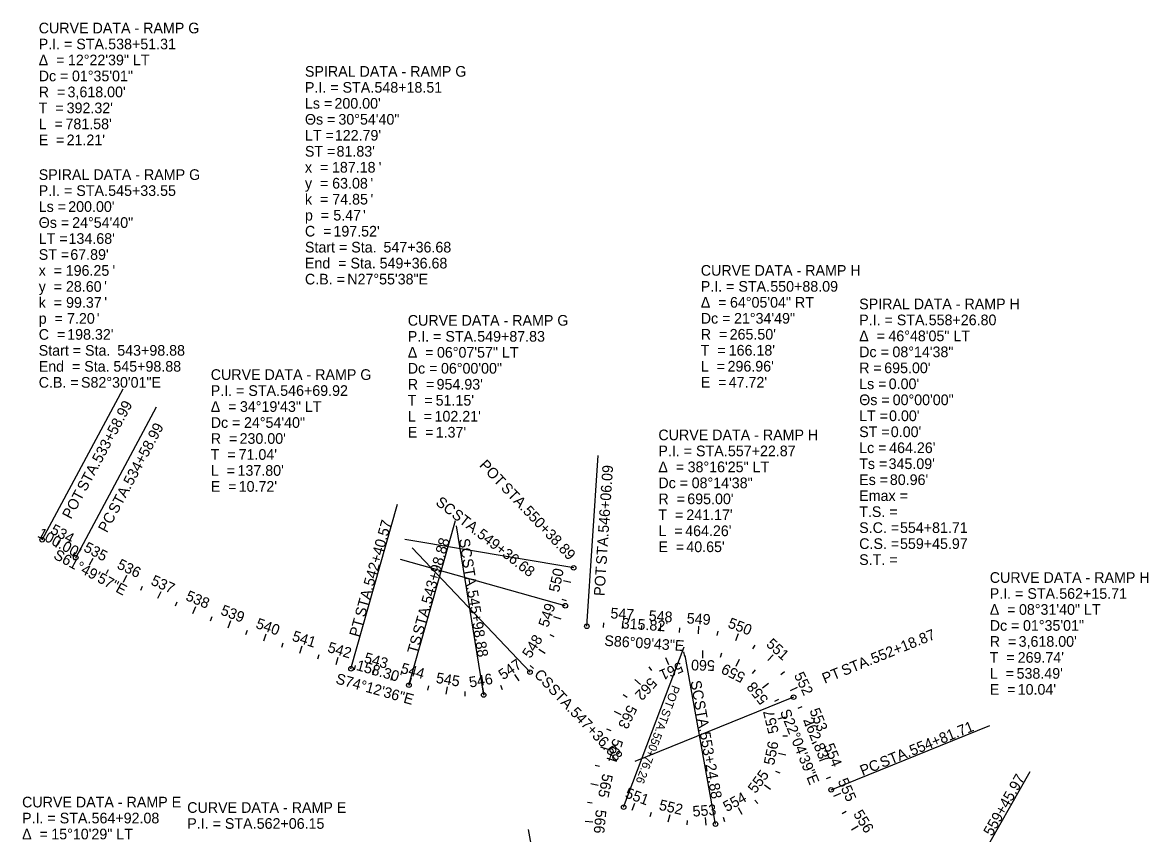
# Model space of a CAD drawing. Extents: x 213054 to 253479, y 525432 to 554138.
# Drawn here: x 238986 to 241946, y 531215 to 533347 of the extents above; entities that cross this region are included whole.
import ezdxf

# ---------------------------------------------------------------- set-up
doc = ezdxf.new("R2010")
doc.units = 0
for name, color, linetype in [('_CIVIL_CONSTRUCTION', 7, 'Continuous'), ('DV_X_Section_VMS_Line', 7, 'Continuous'), ('RW_X_CL_100_Bearings', 7, 'Continuous'), ('RW_X_CL_100_Cardinal_Points', 7, 'Continuous'), ('SC_Scratch1', 7, 'Continuous')]:
    doc.layers.add(name, color=color, linetype=linetype)

msp = doc.modelspace()

# ---------------------------------------------------------------- linework, layer by layer
at = {"layer": 'RW_X_CL_100_Cardinal_Points'}
for p, q in [((239074.3, 531967.9), (239083.7, 531985.5)), ((239118.4, 531944.3), (239124, 531954.8)), ((239162.6, 531920.9), (239171.8, 531938.6)), ((239207.1, 531898.1), (239212.5, 531908.8)), ((239251.9, 531875.9), (239260.6, 531893.9)), ((239297, 531854.3), (239302.1, 531865.2)), ((240427.9, 531875.2), (240408.3, 531879.3)), ((239342.4, 531833.4), (239350.6, 531851.6)), ((240416.4, 531826.6), (240404.8, 531829.7)), ((239388.1, 531813.1), (239392.9, 531824.1)), ((239434.1, 531793.4), (239441.8, 531811.9)), ((239480.3, 531774.4), (239484.8, 531785.5)), ((239526.8, 531756), (239534, 531774.7)), ((240402.2, 531778.7), (240383.2, 531785)), ((240513.6, 531756.9), (240514.4, 531768.8)), ((240563.4, 531753.5), (240564.8, 531773.5)), ((240663.2, 531746.8), (240664.6, 531766.8)), ((239573.5, 531738.3), (239577.7, 531749.5)), ((239620.5, 531721.2), (239627.2, 531740)), ((240384.1, 531732.1), (240373.1, 531737)), ((240613.3, 531750.2), (240614.1, 531762.1)), ((240713.1, 531743.5), (240713.9, 531755.4)), ((240763, 531740.1), (240764.3, 531760.1)), ((240812.7, 531735.3), (240814.8, 531747.1)), ((240860.9, 531722.1), (240868, 531740.8)), ((239667.7, 531704.7), (239671.6, 531716.1)), ((239715.2, 531688.9), (239721.4, 531708)), ((240905.7, 531700.2), (240912, 531710.4)), ((239762.8, 531673.8), (239766.4, 531685.3)), ((239810.7, 531659.3), (239816.4, 531678.5)), ((240360.3, 531688.1), (240343.5, 531698.9)), ((240676.4, 531677.6), (240684.3, 531659.3)), ((240724.1, 531692.3), (240726.3, 531680.5)), ((240773.8, 531696.2), (240773.3, 531676.2)), ((240823.3, 531689.4), (240820.3, 531677.8)), ((240945.7, 531670.2), (240959.1, 531685)), ((239858.7, 531645.5), (239862, 531657.1)), ((239906.9, 531631.9), (239912.3, 531651.1)), ((240329.8, 531648.7), (240321, 531656.9)), ((240632.9, 531653.1), (240640, 531643.3)), ((240870.1, 531672), (240861.1, 531654.2)), ((239955, 531618.3), (239958.2, 531629.8)), ((240003.1, 531604.7), (240008.5, 531623.9)), ((240291.8, 531616.2), (240280.5, 531632.7)), ((240595.7, 531619.8), (240610.5, 531606.3)), ((240912, 531645), (240904.5, 531635.7)), ((240979.3, 531633.3), (240988.9, 531640.5)), ((240051.3, 531591.5), (240054.3, 531603.2)), ((240100.2, 531581.1), (240103.5, 531600.8)), ((240199.7, 531579.3), (240196.5, 531599)), ((240247.8, 531592.7), (240243.3, 531603.9)), ((240947.1, 531609.6), (240931.5, 531597.1)), ((241005.4, 531590.8), (241023.4, 531599.6)), ((240149.9, 531576.1), (240150.2, 531588.1)), ((240565.4, 531580.1), (240575.5, 531573.6)), ((240973.8, 531567.4), (240963, 531562.1)), ((240541.2, 531536.4), (240559.2, 531527.8)), ((241024.8, 531544.7), (241035.9, 531549.2)), ((240990.7, 531520.5), (240971.3, 531515.8)), ((241043.6, 531498.4), (241062.2, 531505.9)), ((240521.7, 531490.4), (240533, 531486.1)), ((240997.2, 531471), (240985.2, 531470.7)), ((240505.4, 531443.1), (240524.5, 531437.1)), ((241062.4, 531452), (241073.5, 531456.5)), ((240992.8, 531421.3), (240973.1, 531425.2)), ((241081.2, 531405.7), (241099.7, 531413.2)), ((240491.6, 531395.1), (240503.2, 531392.1)), ((240977.7, 531373.7), (240966.7, 531378.5)), ((241100, 531359.4), (241111.1, 531363.9)), ((240480.3, 531346.4), (240499.9, 531342.4)), ((240952.8, 531330.5), (240936.7, 531342.3)), ((240471.5, 531297.2), (240483.4, 531295.4)), ((240588.7, 531276.1), (240595.7, 531294.8)), ((240919.1, 531293.6), (240911.2, 531302.6)), ((241119, 531313.1), (241137.3, 531321.1)), ((240635.8, 531259.5), (240639.5, 531270.9)), ((240683.9, 531245.9), (240688.5, 531265.4)), ((240878.3, 531264.9), (240868.6, 531282.4)), ((241140.6, 531268), (241151.3, 531273.6)), ((240465.4, 531247.5), (240485.3, 531245.6)), ((240733.2, 531237.6), (240734.4, 531249.5)), ((240783.1, 531236.8), (240781.6, 531256.8)), ((240832.2, 531245.7), (240828.8, 531257.2)), ((241165.5, 531224.7), (241182.5, 531235.2))]:
    msp.add_line(p, q, dxfattribs=at)
at = {"layer": 'SC_Scratch1'}
for p, q in [((239038.1, 531987.2), (239250.6, 532383.9)), ((239126.3, 531940), (239338.7, 532336.7)), ((240469.7, 531759.8), (240499.9, 532208.8)), ((239849.7, 531648.1), (239972.1, 532081.1)), ((240002, 531605), (240124.5, 532038)), ((240198.6, 531579.1), (240127.3, 532023.4)), ((240435.1, 531913.5), (239991.3, 531987.8)), ((240320.3, 531639.2), (240010.9, 531965.9)), ((240412.9, 531813.7), (239979.5, 531935.1)), ((240566.4, 531284.4), (240725.6, 531705.3)), ((240807.8, 531239.9), (240728.4, 531682.9)), ((241013.1, 531573.5), (240596.1, 531404.4)), ((241111.9, 531330), (241528.9, 531499.1)), ((241412.1, 530987.2), (241634.8, 531378.3)), ((240395.7, 530782.5), (240316.4, 531225.5))]:
    msp.add_line(p, q, dxfattribs=at)
for centre in [(239038.1, 531987.2), (239126.3, 531940), (240435.1, 531913.5), (240412.9, 531813.7), (240469.7, 531759.8), (239849.7, 531648.1), (240320.3, 531639.2), (240002, 531605), (240198.6, 531579.1), (241013.1, 531573.5), (241111.9, 531330), (240566.4, 531284.4), (240807.8, 531239.9)]:
    msp.add_circle(centre, 6, dxfattribs=at)

# ---------------------------------------------------------------- texts
at = {"layer": '_CIVIL_CONSTRUCTION'}
for s, p in [('CURVE DATA - RAMP G', (239028.9, 533318.2)), ('P.I. = STA. ', (239028.9, 533276.2)), ('538+51.31', (239211.6, 533276.2)), ('Δ  = ', (239028.9, 533234.2)), ('12°22\'39" LT', (239105.7, 533234.2)), ('Dc = ', (239028.9, 533192.2)), ('01°35\'01"', (239116.3, 533192.2)), ('SPIRAL DATA - RAMP G', (239728.7, 533204.2)), ('P.I. = STA. ', (239728.7, 533162.2)), ('548+18.51', (239911.4, 533162.2)), ('R  = ', (239028.9, 533150.2)), ("3,618.00'", (239104.7, 533150.2)), ('T  = ', (239028.9, 533108.2)), ("392.32'", (239102.3, 533108.2)), ('Ls = ', (239728.7, 533120.2)), ("200.00'", (239806.3, 533120.2)), ('Θs = ', (239728.7, 533078.2)), ('30°54\'40"', (239816.7, 533078.2)), ('L  = ', (239028.9, 533066.2)), ("781.58'", (239099.3, 533066.2)), ('E  = ', (239028.9, 533024.2)), ("21.21'", (239102.3, 533024.2)), ('LT = ', (239728.7, 533036.2)), ("122.79'", (239807.2, 533036.2)), ('ST = ', (239728.7, 532994.2)), ("81.83'", (239811.8, 532994.2)), ('187.18', (239799.7, 532952.2)), ("'", (239922.6, 532952.2)), ('SPIRAL DATA - RAMP G', (239028.9, 532932.9)), ('x  = ', (239728.7, 532952.2)), ('y  = ', (239728.7, 532910.2)), ('63.08', (239800.3, 532910.2)), ("'", (239900.8, 532910.2)), ('P.I. = STA. ', (239028.9, 532890.9)), ('545+33.55', (239211.6, 532890.9)), ('k  = ', (239728.7, 532868.2)), ('74.85', (239800.6, 532868.2)), ("'", (239901.2, 532868.2)), ('Ls = ', (239028.9, 532848.9)), ("200.00'", (239106.5, 532848.9)), ('Θs = ', (239028.9, 532806.9)), ('24°54\'40"', (239116.9, 532806.9)), ('p  = ', (239728.7, 532826.2)), ('5.47', (239803.3, 532826.2)), ("'", (239881.4, 532826.2)), ('C  = ', (239728.7, 532784.2)), ("197.52'", (239803.6, 532784.2)), ('LT = ', (239028.9, 532764.9)), ("134.68'", (239107.4, 532764.9)), ('ST = ', (239028.9, 532722.9)), ("67.89'", (239112, 532722.9)), ('Start = Sta. ', (239728.7, 532742.2)), ('547+36.68', (239935.2, 532742.2)), ('End  = Sta. ', (239728.7, 532700.2)), ('549+36.68', (239925, 532700.2)), ('x  = ', (239028.9, 532680.9)), ('196.25', (239099.9, 532680.9)), ("'", (239222.8, 532680.9)), ('C.B. = ', (239728.7, 532658.2)), ('N27°55\'38"E', (239840, 532658.2)), ('CURVE DATA - RAMP H', (240769.2, 532681.2)), ('y  = ', (239028.9, 532638.9)), ('28.60', (239100.5, 532638.9)), ("'", (239201, 532638.9)), ('P.I. = STA. ', (240769.2, 532639.2)), ('550+88.09', (240951.9, 532639.2)), ('k  = ', (239028.9, 532596.9)), ('99.37', (239100.8, 532596.9)), ("'", (239201.4, 532596.9)), ('Δ  = ', (240769.2, 532597.2)), ('64°05\'04" RT', (240846, 532597.2)), ('SPIRAL DATA - RAMP H', (241185.6, 532593)), ('p  = ', (239028.9, 532554.9)), ('7.20', (239103.4, 532554.9)), ("'", (239181.6, 532554.9)), ('CURVE DATA - RAMP G', (239999, 532549.8)), ('Dc = ', (240769.2, 532555.2)), ('21°34\'49"', (240856.6, 532555.2)), ('P.I. = STA. ', (241185.6, 532551)), ('558+26.80', (241368.3, 532551)), ('C  = ', (239028.9, 532512.9)), ("198.32'", (239103.8, 532512.9)), ('P.I. = STA. ', (239999, 532507.8)), ('549+87.83', (240181.6, 532507.8)), ('R  = ', (240769.2, 532513.2)), ("265.50'", (240845.1, 532513.2)), ('Δ  = ', (241185.6, 532509)), ('46°48\'05" LT', (241262.4, 532509)), ('Start = Sta. ', (239028.9, 532470.9)), ('543+98.88', (239235.4, 532470.9)), ('Δ  = ', (239999, 532465.8)), ('06°07\'57" LT', (240075.7, 532465.8)), ('T  = ', (240769.2, 532471.2)), ("166.18'", (240842.6, 532471.2)), ('Dc = ', (241185.6, 532467)), ('08°14\'38"', (241273, 532467)), ('End  = Sta. ', (239028.9, 532428.9)), ('545+98.88', (239225.2, 532428.9)), ('Dc = ', (239999, 532423.8)), ('06°00\'00"', (240086.3, 532423.8)), ('L  = ', (240769.2, 532429.2)), ("296.96'", (240839.6, 532429.2)), ('R = ', (241185.6, 532425)), ("695.00'", (241251.4, 532425)), ('CURVE DATA - RAMP G', (239481.1, 532407.3)), ('C.B. = ', (239028.9, 532386.9)), ('S82°30\'01"E', (239140.1, 532386.9)), ('P.I. = STA. ', (239481.1, 532365.3)), ('546+69.92', (239663.7, 532365.3)), ('R  = ', (239999, 532381.8)), ("954.93'", (240074.8, 532381.8)), ('E  = ', (240769.2, 532387.2)), ("47.72'", (240842.6, 532387.2)), ('Ls = ', (241185.6, 532383)), ("0.00'", (241263.2, 532383)), ('T  = ', (239999, 532339.8)), ("51.15'", (240072.3, 532339.8)), ('Θs = ', (241185.6, 532341)), ('00°00\'00"', (241273.6, 532341)), ('Δ  = ', (239481.1, 532323.3)), ('34°19\'43" LT', (239557.8, 532323.3)), ('Dc = ', (239481.1, 532281.3)), ('24°54\'40"', (239568.5, 532281.3)), ('L  = ', (239999, 532297.8)), ("102.21'", (240069.4, 532297.8)), ('LT = ', (241185.6, 532299)), ("0.00'", (241264.1, 532299)), ('E  = ', (239999, 532255.8)), ("1.37'", (240072.4, 532255.8)), ('CURVE DATA - RAMP H', (240657.8, 532248.7)), ('ST = ', (241185.6, 532257)), ("0.00'", (241268.7, 532257)), ('R  = ', (239481.1, 532239.3)), ("230.00'", (239556.9, 532239.3)), ('Lc = ', (241185.6, 532215)), ("464.26'", (241264.4, 532215)), ('T  = ', (239481.1, 532197.3)), ("71.04'", (239554.4, 532197.3)), ('P.I. = STA. ', (240657.8, 532206.7)), ('557+22.87', (240840.5, 532206.7)), ('L  = ', (239481.1, 532155.3)), ("137.80'", (239551.5, 532155.3)), ('Δ  = ', (240657.8, 532164.7)), ('38°16\'25" LT', (240734.6, 532164.7)), ('Ts = ', (241185.6, 532173)), ("345.09'", (241262.9, 532173)), ('08°14\'38"', (240745.2, 532122.7)), ('Es = ', (241185.6, 532131)), ("80.96'", (241266.2, 532131)), ('E  = ', (239481.1, 532113.3)), ("10.72'", (239554.5, 532113.3)), ('Dc = ', (240657.8, 532122.7)), ('R  = ', (240657.8, 532080.7)), ("695.00'", (240733.7, 532080.7)), ('Emax = ', (241185.6, 532089)), ('T  = ', (240657.8, 532038.7)), ("241.17'", (240731.2, 532038.7)), ('T.S. = ', (241185.6, 532047)), ('S.C. = ', (241185.6, 532005)), ('554+81.71', (241292.8, 532005)), ('L  = ', (240657.8, 531996.7)), ("464.26'", (240728.2, 531996.7)), ('E  = ', (240657.8, 531954.7)), ("40.65'", (240731.2, 531954.7)), ('C.S. = ', (241185.6, 531963)), ('559+45.97', (241292.8, 531963)), ('S.T. = ', (241185.6, 531921)), ('CURVE DATA - RAMP H', (241528.8, 531873.9)), ('P.I. = STA. ', (241528.8, 531831.9)), ('562+15.71', (241711.5, 531831.9)), ('Δ  = ', (241528.8, 531789.9)), ('08°31\'40" LT', (241605.6, 531789.9)), ('Dc = ', (241528.8, 531747.9)), ('01°35\'01"', (241616.2, 531747.9)), ('R  = ', (241528.8, 531705.9)), ("3,618.00'", (241604.7, 531705.9)), ('T  = ', (241528.8, 531663.9)), ("269.74'", (241602.2, 531663.9)), ('L  = ', (241528.8, 531621.9)), ("538.49'", (241599.3, 531621.9)), ('E  = ', (241528.8, 531579.9)), ("10.04'", (241602.2, 531579.9)), ('CURVE DATA - RAMP E', (238985.2, 531283.7)), ('CURVE DATA - RAMP E', (239419.3, 531269.4)), ('P.I. = STA. ', (238985.2, 531241.7)), ('564+92.08', (239167.9, 531241.7)), ('P.I. = STA. ', (239419.3, 531227.4)), ('562+06.15', (239601.9, 531227.4)), ('Δ  = ', (238985.2, 531199.7)), ('15°10\'29" LT', (239062, 531199.7))]:
    msp.add_text(s, height=28, dxfattribs=at).set_placement(p)
at = {"layer": 'DV_X_Section_VMS_Line'}
for s, rotation, p in [('S61°49\'57"E', 331.8326, (239065.6, 531939)), ('S86°09\'43"E', 356.1619, (240515, 531708.6)), ('S74°12\'36"E', 344.21, (239807.5, 531610.1)), ('S22°04\'39"E', 292.0774, (240976.9, 531535.1))]:
    msp.add_text(s, height=28, rotation=rotation, dxfattribs=at).set_placement(p)
at = {"layer": 'RW_X_CL_100_Bearings'}
for s, rotation, p in [("100.00'", 331.8326, (239023.5, 531995.5)), ("315.82'", 356.1619, (240560.7, 531754.1)), ("158.30'", 344.21, (239861.7, 531645.1)), ("262.83'", 292.0774, (241037.8, 531513.8))]:
    msp.add_text(s, height=28, rotation=rotation, dxfattribs=at).set_placement(p)
at = {"layer": 'RW_X_CL_100_Cardinal_Points'}
for s, rotation, p in [('534', 331.8326, (239057.3, 532005.3)), ('535', 332.4821, (239144.8, 531958.3)), ('536', 334.0657, (239232.6, 531913.1)), ('537', 335.6493, (239321.6, 531870.3)), ('550', 78.1601, (240396.6, 531847.6)), ('538', 337.233, (239413, 531829.4)), ('539', 338.8166, (239504.9, 531791.3)), ('549', 71.5241, (240367.9, 531755.1)), ('547', 356.1619, (240531, 531780.7)), ('548', 356.1619, (240631.6, 531774)), ('540', 340.4002, (239597.4, 531756)), ('549', 356.1619, (240731.6, 531767.3)), ('550', 339.3104, (240838.4, 531757.3)), ('541', 341.9838, (239692.9, 531722.5)), ('548', 57.328, (240321.3, 531673.5)), ('542', 343.5675, (239786.3, 531692.6)), ('551', 317.73, (240939.2, 531709.9)), ('543', 344.21, (239882.2, 531664.9)), ('544', 344.2108, (239978.4, 531637.6)), ('547', 34.3124, (240249.5, 531617.6)), ('561', 203.2587, (240715.2, 531667.1)), ('560', 178.3475, (240806.6, 531670.3)), ('559', 153.4363, (240888.6, 531634.8)), ('545', 350.5786, (240071.7, 531611.2)), ('546', 9.4012, (240162.5, 531598.5)), ('562', 227.5867, (240636.3, 531627.2)), ('552', 296.1497, (241013.4, 531631.2)), ('558', 128.5251, (240948.4, 531567.9)), ('563', 244.449, (240577.9, 531555.2)), ('557', 103.6139, (240974.5, 531481.4)), ('553', 292.0774, (241054.5, 531538.1)), ('564', 252.439, (240539.1, 531466.8)), ('556', 78.7026, (240961.7, 531393.2)), ('554', 292.0774, (241092.1, 531445.4)), ('555', 53.7914, (240913.1, 531318.6)), ('565', 258.439, (240511.4, 531373.8)), ('555', 293.5856, (241128.7, 531353.4)), ('551', 339.5672, (240567.9, 531310.5)), ('554', 28.8802, (240837.6, 531271)), ('552', 346.9353, (240657.6, 531277.7)), ('566', 264.439, (240493.5, 531278.6)), ('553', 4.2955, (240748.6, 531259.3)), ('556', 301.8296, (241169, 531266.4))]:
    msp.add_text(s, height=28, rotation=rotation, dxfattribs=at).set_placement(p)
at = {"layer": 'SC_Scratch1'}
for s, height, rotation, p in [('533+58.99', 28, 61.8326, (239192.2, 532186.3)), ('534+58.99', 28, 61.8326, (239274.4, 532127.6)), (' STA. ', 28, 61.8326, (239147.6, 532103)), ('POT', 28, 313.4564, (240185.4, 532181.5)), ('546+06.09', 28, 86.1619, (240527, 532004.8)), (' STA. ', 28, 61.8326, (239229.8, 532044.3)), (' STA. ', 28, 313.4564, (240235, 532129.2)), ('POT', 28, 61.8326, (239113.6, 532039.5)), ('SC', 28, 322.1434, (240070.1, 532081.2)), (' STA. ', 28, 322.1434, (240104, 532054.9)), ('550+38.89', 28, 313.4564, (240300, 532060.6)), ('PC', 28, 61.8326, (239208.1, 532003.9)), ('542+40.57', 28, 74.21, (239909.1, 531863.1)), ('549+36.68', 28, 322.1434, (240178.7, 531996.8)), ('543+98.88', 28, 74.21, (240061, 531816.3)), ('SC', 28, 279.1212, (240133.3, 531988.4)), (' STA. ', 28, 86.1619, (240520.7, 531910.5)), (' STA. ', 28, 279.1212, (240140.2, 531945.9)), ('POT', 28, 86.1619, (240515.9, 531838.6)), (' STA. ', 28, 74.21, (239883.4, 531772.1)), ('545+98.88', 28, 279.1212, (240155.1, 531852.6)), (' STA. ', 28, 74.21, (240035.3, 531725.4)), ('PT', 28, 74.21, (239871.4, 531729.6)), ('552+18.87', 28, 22.0774, (241223.5, 531660.5)), ('TS', 28, 74.21, (240024, 531685.5)), (' STA. ', 28, 22.0774, (241135.9, 531625)), ('PT', 28, 22.0774, (241095, 531608.4)), ('CS', 28, 313.4497, (240329.3, 531631.2)), (' STA. ', 28, 313.4497, (240358.9, 531599.9)), ('POT', 22.18, 249.2856, (240694.3, 531606.5)), ('SC', 28, 280.1663, (240741.9, 531614.9)), (' STA. ', 28, 280.1663, (240749.5, 531572.6)), ('547+36.68', 28, 313.4497, (240423.9, 531531.3)), (' STA. ', 22.18, 249.2856, (240674.1, 531553.1)), ('554+81.71', 28, 22.0774, (241324.6, 531418.8)), ('550+76.26', 22.18, 249.2856, (240647.6, 531483.1)), ('553+24.88', 28, 280.1663, (240766.2, 531479.5)), (' STA. ', 28, 22.0774, (241237, 531383.3)), ('PC', 28, 22.0774, (241194.5, 531366.1)), ('559+45.97', 28, 60.351, (241534.6, 531206.3))]:
    msp.add_text(s, height=height, rotation=rotation, dxfattribs=at).set_placement(p)

doc.saveas('drawing.dxf')
